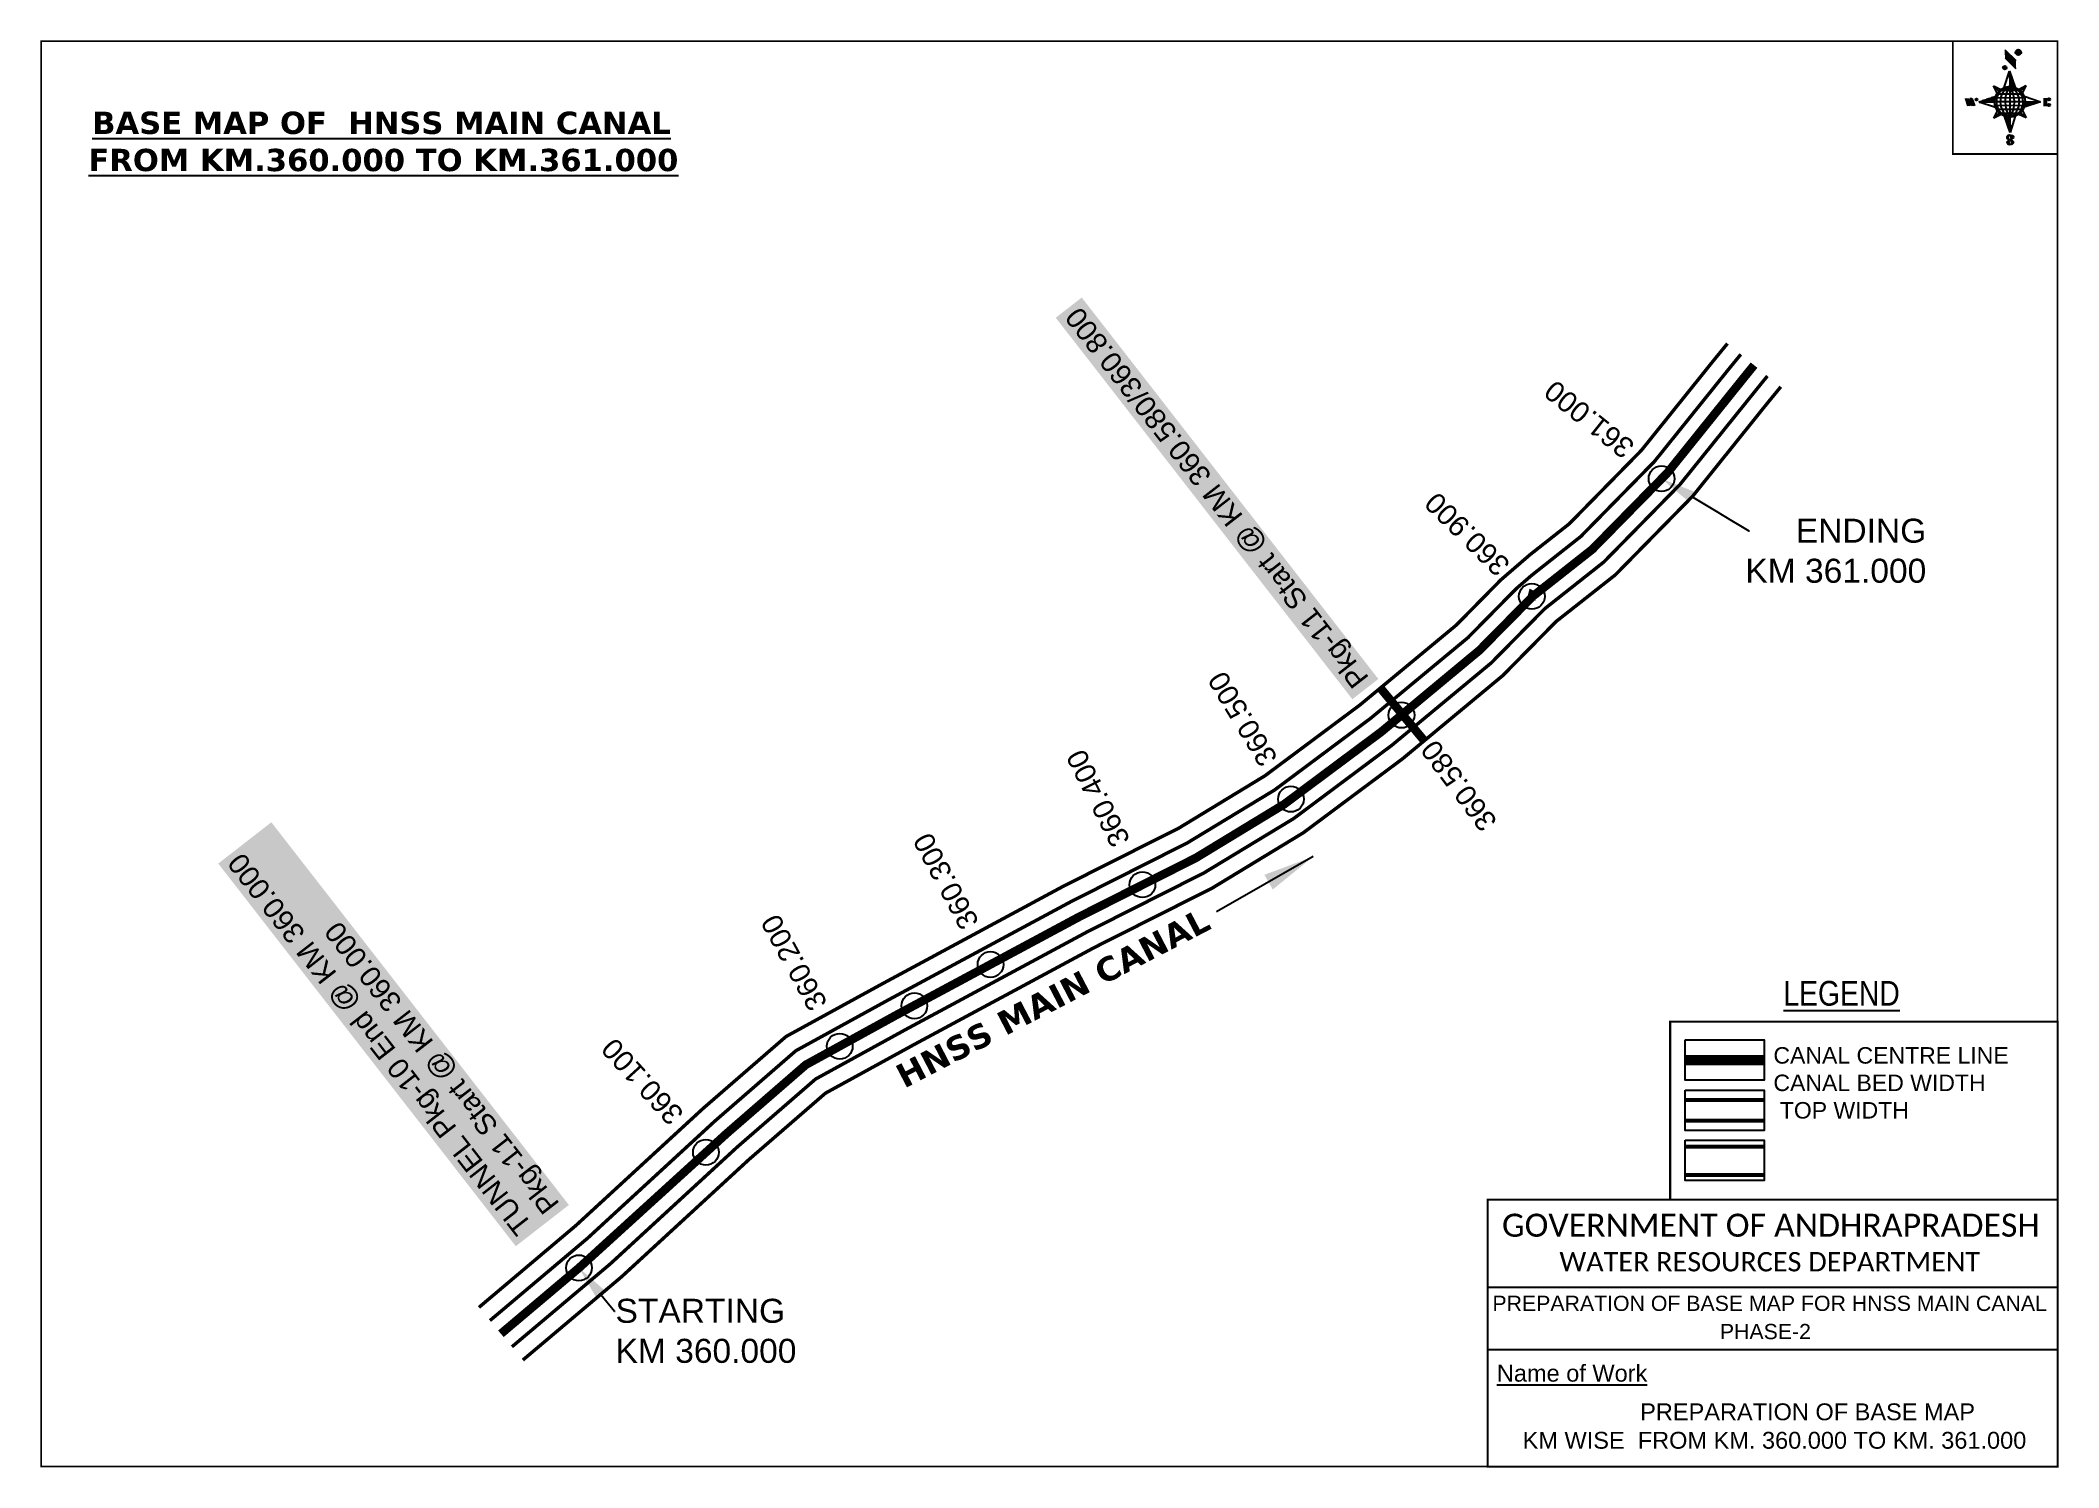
# Model space of a CAD drawing. Header units: inches. Extents: x 808318 to 809495, y 1577755 to 1578587.
import ezdxf
from ezdxf import colors
from ezdxf.entities.mleader import LeaderData, LeaderLine
from ezdxf.enums import TextEntityAlignment as Align
from ezdxf.math import Vec2, Vec3

# ---------------------------------------------------------------- set-up
doc = ezdxf.new("R2010")
doc.units = ezdxf.units.IN
doc.header["$LTSCALE"] = 15
doc.header["$MEASUREMENT"] = 0
doc.header["$PDMODE"] = 32
doc.header["$PDSIZE"] = 15
doc.linetypes.add('HIDDEN2', pattern=[0.1875, 0.125, -0.0625])
for name, color, linetype in [('AQUADUCT', 1, 'Continuous'), ('bord', 1, 'Continuous'), ('CANAL1', 7, 'Continuous'), ('CSMark', 72, 'Continuous'), ('DCBMS', 232, 'Continuous'), ('PAGE', 7, 'Continuous'), ('STRUCTURE', 5, 'Continuous'), ('TEXT', 6, 'Continuous')]:
    doc.layers.add(name, color=color, linetype=linetype)
doc.styles.add('ARIALN', font='ARIALN.TTF')
doc.styles.get("Standard").update_dxf_attribs({"font": 'arial.ttf'})
doc.dimstyles.get("Standard").update_dxf_attribs({"dimtxt": 20, "dimasz": 0.18, "dimexe": 0.18, "dimexo": 0.0625, "dimgap": 0.09, "dimtad": 0, "dimtih": 1, "dimtoh": 1, "dimdec": 4, "dimzin": 0, "dimdsep": 46, "dimtxsty": 'Standard', "dimcen": 0.09, "dimadec": 0, "dimazin": 0, "dimtfac": 1, "dimtdec": 4, "dimtofl": 0, "dimtmove": 0, "dimatfit": 3, "dimfxl": 0, "dimtolj": 1, "dimtzin": 0, "dimarcsym": 0})
pattern_1 = [(267.297113149, (-8720374.938, 50637915.138), (10.5367255337, -0.497431438), [])]
pattern_2 = [(357.297113149, (-8720374.938, 50637915.138), (0.497431438, 10.5367255337), [])]

# ---------------------------------------------------------------- blocks, each defined once
blk = doc.blocks.new('*X26')
at = {"color": 0, "linetype": 'Continuous'}
for p, q in [((6321.6, 240.5), (6322.3, 241.2)), ((6321.6, 240.3), (6322.3, 241)), ((6321.6, 240.1), (6322.3, 240.8)), ((6321.6, 239.9), (6322.4, 240.7)), ((6321.6, 239.8), (6322.4, 240.6)), ((6321.6, 239.6), (6322.5, 240.5)), ((6321.6, 239.4), (6322.5, 240.3)), ((6321.6, 239.2), (6322.6, 240.2)), ((6321.7, 239.1), (6322.6, 240.1)), ((6321.8, 240.8), (6322.4, 241.4)), ((6321.8, 239), (6322.7, 240)), ((6321.8, 239), (6322.8, 239.9)), ((6321.9, 238.9), (6322.9, 239.8)), ((6322, 238.8), (6323, 239.7)), ((6322.1, 241.3), (6322.4, 241.6)), ((6322.1, 238.7), (6323.1, 239.6)), ((6322.2, 238.6), (6323.1, 239.6)), ((6322.3, 238.5), (6323.2, 239.5)), ((6322.4, 238.5), (6323.3, 239.4)), ((6322.5, 238.4), (6323.4, 239.3)), ((6322.7, 238.4), (6323.6, 239.3)), ((6322.8, 238.3), (6323.7, 239.2)), ((6322.9, 238.3), (6323.8, 239.1)), ((6323.1, 238.2), (6323.9, 239.1)), ((6323.2, 238.2), (6324, 239)), ((6323.3, 238.2), (6324.2, 239)), ((6323.5, 238.1), (6324.3, 238.9)), ((6323.7, 238.1), (6324.4, 238.9)), ((6323.8, 238.1), (6324.6, 238.8)), ((6324.1, 238.2), (6324.7, 238.8)), ((6324.3, 238.3), (6324.9, 238.8)), ((6324.6, 238.3), (6325.1, 238.8)), ((6324.8, 238.4), (6325.2, 238.8)), ((6325.1, 238.5), (6325.4, 238.8)), ((6325.4, 238.6), (6325.6, 238.8))]:
    blk.add_line(p, q, dxfattribs=at)
blk = doc.blocks.new('*X25')
at = {"color": 0, "linetype": 'Continuous'}
for p, q in [((6324.4, 240.3), (6324.5, 240.4)), ((6324.6, 240.3), (6324.8, 240.5)), ((6324.7, 240.2), (6325, 240.5)), ((6324.8, 240.2), (6325.2, 240.6)), ((6325, 240.1), (6325.5, 240.6)), ((6325.1, 240.1), (6325.6, 240.6)), ((6325.2, 240), (6325.8, 240.6)), ((6325.3, 240), (6326, 240.6)), ((6325.4, 239.9), (6326.1, 240.6)), ((6325.5, 239.8), (6326.2, 240.5)), ((6325.6, 239.8), (6326.3, 240.5)), ((6325.7, 239.7), (6326.5, 240.4)), ((6325.9, 239.6), (6326.6, 240.3)), ((6326, 239.5), (6326.7, 240.3)), ((6326, 239.4), (6326.8, 240.2)), ((6326.1, 239.3), (6327, 240.2)), ((6326.2, 239.3), (6327.1, 240.1)), ((6326.3, 239.2), (6327.1, 240)), ((6326.4, 239.1), (6327.2, 239.9)), ((6326.5, 239), (6327.3, 239.8)), ((6326.5, 238.9), (6327.4, 239.7)), ((6326.6, 238.8), (6327.5, 239.6)), ((6326.7, 238.7), (6327.5, 239.5)), ((6326.8, 238.6), (6327.6, 239.4)), ((6326.8, 238.5), (6327.7, 239.3)), ((6326.8, 236.5), (6327.4, 237)), ((6326.9, 238.3), (6327.8, 239.2)), ((6326.9, 238.2), (6327.9, 239.1)), ((6326.9, 236.8), (6327.6, 237.4)), ((6327, 238.1), (6327.8, 239)), ((6327, 237.9), (6327.8, 238.8)), ((6327, 237.8), (6327.8, 238.6)), ((6327, 237.6), (6327.8, 238.4)), ((6327, 237.4), (6327.8, 238.2)), ((6327, 237.3), (6327.8, 238)), ((6327, 237.1), (6327.8, 237.9))]:
    blk.add_line(p, q, dxfattribs=at)
blk = doc.blocks.new('H')
at = {"layer": 'bord', "extrusion": (0.000427885, 0.004792, 0.999988)}
h = blk.add_hatch(dxfattribs=at)
h.set_pattern_fill('LINE', color=8, scale=84.387686, angle=-2.7029, style=0)
h.set_pattern_definition(pattern_2)
h.paths.add_polyline_path([(-492, 786, -0.090992), (-448, 775), (-486, 912)])
h = blk.add_hatch(dxfattribs=at)
h.set_pattern_fill('LINE', color=8, scale=84.387686, angle=-92.7029, style=0)
h.set_pattern_definition(pattern_1)
h.paths.add_polyline_path([(-625, 665, -0.090992), (-615, 710), (-751, 671)])
h = blk.add_hatch(dxfattribs=at)
h.set_pattern_fill('LINE', color=8, scale=84.387686, angle=-2.7029, style=0)
h.set_pattern_definition(pattern_2)
h.paths.add_polyline_path([(-504, 533, -0.090992), (-549, 543), (-510, 406)])
h = blk.add_hatch(dxfattribs=at)
h.set_pattern_fill('LINE', color=8, scale=84.387686, angle=-92.7029, style=0)
h.set_pattern_definition(pattern_1)
h.paths.add_polyline_path([(-246, 647), (-372, 653, -0.090992), (-382, 609)])
for p, q in [((-519, 1020, -1217), (-435, 927, -1216)), ((-516, 1087, -1217), (-432, 994, -1217)), ((-538, 774, -1216), (-487, 906, -1216)), ((-487, 906, -1216), (-493, 780, -1216)), ((-487, 906, -1216), (-448, 769, -1216)), ((-865, 701, -1215), (-847, 638, -1215)), ((-847, 700, -1215), (-829, 637, -1215)), ((-829, 699, -1215), (-811, 636, -1215)), ((-829, 699, -1215), (-811, 698, -1215)), ((-811, 698, -1215), (-794, 635, -1215)), ((-752, 665, -1215), (-615, 704, -1215)), ((-627, 794, -1216), (-567, 760, -1216)), ((-627, 794, -1216), (-584, 747, -1215)), ((-599, 731, -1215), (-627, 794, -1216)), ((-421, 753, -1216), (-359, 781, -1216)), ((-359, 781, -1216), (-405, 739, -1216)), ((-359, 781, -1216), (-392, 721, -1215)), ((-379, 693, -1215), (-246, 641, -1215)), ((-213, 669, -1215), (-217, 601, -1215)), ((-752, 665, -1215), (-625, 659, -1215)), ((-619, 614, -1215), (-752, 665, -1215)), ((-639, 526, -1214), (-606, 585, -1215)), ((-639, 526, -1214), (-593, 568, -1215)), ((-577, 553, -1215), (-639, 526, -1214)), ((-511, 400, -1214), (-549, 537, -1214)), ((-460, 533, -1215), (-511, 400, -1214)), ((-505, 527, -1214), (-511, 400, -1214)), ((-371, 513, -1214), (-431, 546, -1215)), ((-371, 513, -1214), (-414, 560, -1215)), ((-399, 576, -1215), (-371, 513, -1214)), ((-246, 641, -1215), (-383, 603, -1215)), ((-373, 647, -1215), (-246, 641, -1215)), ((-197, 600, -1215), (-194, 668, -1215))]:
    blk.add_line(p, q, dxfattribs=at)
at = {"layer": 'bord', "color": 8, "linetype": 'ByBlock', "extrusion": (0.000427885, 0.004792, 0.999988)}
for p, q in [((-375, 679, -1215), (-620, 691, -1215)), ((-386, 711, -1215), (-605, 722, -1215)), ((-411, 744, -1216), (-578, 752, -1216)), ((-493, 780, -1216), (-505, 527, -1214)), ((-373, 647, -1215), (-625, 659, -1215)), ((-378, 616, -1215), (-623, 628, -1215)), ((-392, 585, -1215), (-611, 595, -1215)), ((-420, 555, -1215), (-587, 562, -1215))]:
    blk.add_line(p, q, dxfattribs=at)
at = {"layer": 'bord', "extrusion": (0.000427885, 0.004792, 0.999988), "elevation": -1212}
for points, const_width in [([(-522, 960), (-516, 1093)], 1.61), ([(-434, 933), (-428, 1066)], 1.61), ([(-870, 707), (-846, 706)], 0.642), ([(-829, 643), (-821, 678)], 0.642), ([(-793, 641), (-782, 694)], 0.642), ([(-223, 676), (-174, 673)], 0.706), ([(-829, 643), (-855, 644)], 0.642), ([(-811, 642), (-784, 641)], 0.642), ([(-177, 605), (-226, 607)], 0.706), ([(-195, 645), (-185, 644)], 0.706)]:
    blk.add_lwpolyline(points, dxfattribs=dict(at, const_width=const_width))
for points, const_width in [([(-414, 1073, 1), (-398, 1058, 1)], 22.3), ([(-530, 950, 1), (-520, 939, 1)], 14.8), ([(-776, 697, 1), (-769, 690, 1)], 8.9), ([(-180, 618, 1), (-173, 611, 1)], 9.79), ([(-178, 667, 1), (-171, 660, 1)], 9.79), ([(-490, 362, 1), (-498, 369, 1)], 11.1), ([(-525, 322, 1), (-533, 329, 1)], 11.1)]:
    blk.add_lwpolyline(points, format="xyb", close=True, dxfattribs=dict(at, const_width=const_width))
for points in [[(-537, 317), (-531, 310), (-520, 307), (-505, 307), (-494, 310), (-486, 318), (-487, 326), (-491, 333), (-494, 336), (-503, 341), (-522, 347), (-530, 352), (-534, 355), (-537, 363), (-537, 373), (-530, 381), (-520, 384), (-504, 384), (-493, 380), (-487, 373)], [(-522, 348), (-526, 354), (-528, 361), (-528, 371), (-526, 375), (-521, 381), (-515, 384)], [(-505, 307), (-499, 312), (-497, 319), (-497, 327), (-501, 335), (-509, 343)]]:
    blk.add_lwpolyline(points, dxfattribs=at)
at = {"layer": 'bord', "extrusion": (0.000427885, 0.004792, 0.999988)}
for centre, radius in [((-406, 1065, -1212), 22.3), ((-525, 944, -1212), 14.8), ((-773, 694, -1212), 8.9), ((-498, 659, -1212), 127), ((-177, 615, -1212), 9.79), ((-174, 663, -1212), 9.79), ((-494, 365, -1212), 11.1), ((-529, 325, -1212), 11.1)]:
    blk.add_circle(centre, radius, dxfattribs=at)
at = {"layer": 'bord', "color": 8, "linetype": 'ByBlock', "extrusion": (0.000427885, 0.004792, 0.999988)}
for centre, radius, start, end in [((-482, 658, -1212), 128, 94.9254, 259.6691), ((-437, 656, -1212), 141, 113.2864, 241.308), ((-316, 651, -1212), 222, 142.5892, 212.0053), ((-560, 662, -1212), 141, 293.2864, 61.308), ((-681, 668, -1212), 222, 322.5892, 32.0053), ((-515, 660, -1212), 128, 274.9254, 79.6691)]:
    blk.add_arc(centre, radius, start, end, dxfattribs=at)
at = {"layer": 'bord', "extrusion": (0.000427885, 0.004792, 0.999988)}
for points in [[(-516, 1093, -1212), (-431, 1000, -1212), (-519, 1026, -1212), (-434, 933, -1212)], [(-864, 707, -1212), (-846, 706, -1212), (-846, 644, -1212), (-829, 643, -1212)], [(-829, 705, -1212), (-811, 704, -1212), (-811, 642, -1212), (-793, 641, -1212)], [(-193, 674, -1212), (-197, 606, -1212), (-213, 675, -1212), (-216, 607, -1212)]]:
    blk.add_solid(points, dxfattribs=at)
at = {"layer": 'bord', "extrusion": (0.000427885, 0.004792, 0.999988), "xscale": 7.977342409717546, "yscale": 7.977342408231451, "zscale": 7.977342408476333, "rotation": 138.0840426661453}
for name, p in [('*X25', (38301, -31929, -1212)), ('*X26', (38314, -31951, -1212))]:
    blk.add_blockref(name, p, dxfattribs=at)

msp = doc.modelspace()

# ---------------------------------------------------------------- linework, layer by layer
at = {"layer": 'CANAL1', "color": 200, "const_width": 2}
for points in [[(808574, 1577848.5), (808630.6, 1577896.3), (808704.8, 1577964.6), (808753, 1578006.4), (808808.3, 1578036.7), (808914.4, 1578093.9), (808982.1, 1578128), (809032.1, 1578158.4), (809087.5, 1578199.7), (809143.7, 1578246.3), (809169.6, 1578272.6), (809169.6, 1578272.6), (809186.5, 1578287.2), (809209.5, 1578305.3), (809251.6, 1578348.2), (809294, 1578401), (809301.7, 1578410.4)], [(808599.6, 1577817.8), (808657.1, 1577866.3), (808731.5, 1577934.8), (808776, 1577973.4), (808827.4, 1578001.6), (808932.9, 1578058.4), (809001.5, 1578093), (809054.5, 1578125.2), (809112.3, 1578168.3), (809170.7, 1578216.8), (809201.9, 1578248.4), (809236.3, 1578275.5), (809281.6, 1578321.6), (809325.1, 1578375.8), (809332.8, 1578385.2)]]:
    msp.add_lwpolyline(points, dxfattribs=at)
at = {"layer": 'CANAL1', "color": 5, "const_width": 2}
for points in [[(808580.4, 1577840.8), (808637.3, 1577888.8), (808711.5, 1577957.1), (808758.7, 1577998.1), (808813.1, 1578028), (808919, 1578085), (808986.9, 1578119.3), (809037.7, 1578150.1), (809093.7, 1578191.9), (809150.4, 1578238.9), (809178.6, 1578267.5), (809178.6, 1578267.5), (809187.6, 1578275.3), (809216.2, 1578297.9), (809259.1, 1578341.6), (809301.8, 1578394.7), (809309.5, 1578404.1)], [(808593.2, 1577825.5), (808650.5, 1577873.8), (808724.8, 1577942.2), (808770.2, 1577981.6), (808822.6, 1578010.4), (808928.3, 1578067.3), (808996.6, 1578101.8), (809048.9, 1578133.5), (809106.1, 1578176.2), (809164, 1578224.2), (809195.2, 1578255.8), (809229.6, 1578283), (809274.1, 1578328.3), (809317.4, 1578382.1), (809325, 1578391.5)]]:
    msp.add_lwpolyline(points, dxfattribs=at)
at = {"layer": 'CANAL1', "color": 1, "linetype": 'HIDDEN2', "ltscale": 8, "const_width": 5}
msp.add_lwpolyline([(808586.8, 1577833.1), (808632.3, 1577871.5), (808718.2, 1577949.7), (808764.5, 1577989.9), (808817.8, 1578019.2), (808923.7, 1578076.1), (808991.8, 1578110.5), (809043.3, 1578141.8), (809099.9, 1578184), (809111.7, 1578193.8), (809157.2, 1578231.6), (809187.6, 1578262.4), (809188, 1578263.9), (809188.8, 1578263.5), (809222.9, 1578290.4), (809266.6, 1578334.9), (809309.6, 1578388.4), (809317.2, 1578397.8)], dxfattribs=at)
at = {"layer": 'CANAL1', "color": 1, "linetype": 'HIDDEN2', "ltscale": 100, "const_width": 6, "elevation": -0.4}
msp.add_lwpolyline([(809323.1, 1577992.7), (809277.1, 1577992.7)], dxfattribs=at)
at = {"layer": 'CANAL1', "color": 5, "const_width": 2.4, "elevation": -0.4}
for points in [[(809323.1, 1577969.4), (809277.1, 1577969.4)], [(809323.1, 1577957.4), (809277.1, 1577957.4)]]:
    msp.add_lwpolyline(points, dxfattribs=at)
at = {"layer": 'CANAL1', "color": 200, "const_width": 2.4, "elevation": -0.4}
for points in [[(809323.1, 1577942.2), (809277.1, 1577942.2)], [(809323.1, 1577925.7), (809277.1, 1577925.7)]]:
    msp.add_lwpolyline(points, dxfattribs=at)
at = {"layer": 'CANAL1', "color": 1, "ltscale": 100, "const_width": 2}
msp.add_lwpolyline([(808586.8, 1577833.1), (808632.3, 1577871.5)], dxfattribs=at)
at = {"layer": 'CSMark', "color": 84, "const_width": 5}
msp.add_lwpolyline([(809099.4, 1578209.6), (809125, 1578178.8)], dxfattribs=at)
at = {"layer": 'CSMark', "color": 3}
for p in [(809263.3, 1578331.6), (809187.7, 1578263), (809111.7, 1578193.8), (809047.3, 1578144.8), (808960.7, 1578094.9), (808872.2, 1578048.4), (808827.8, 1578024.3), (808784.3, 1578000.7), (808706.3, 1577938.9), (808632.3, 1577871.5)]:
    msp.add_point(p, dxfattribs=at)
at = {"layer": 'PAGE', "const_width": 1}
msp.add_lwpolyline([(808318.9, 1577755.7), (809494.1, 1577755.7), (809494.1, 1578586.7), (808318.9, 1578586.7), (808318.9, 1577755.7)], dxfattribs=at)
at = {"layer": 'PAGE'}
for points, const_width in [([(809494.1, 1578586.7), (809433, 1578586.7), (809433, 1578520.9), (809494.1, 1578520.9)], 1), ([(809268.3, 1578015.1), (809494.1, 1578015.1), (809494.1, 1577911.3), (809268.3, 1577911.3)], 1.2), ([(809162, 1577911.3), (809494.1, 1577911.3), (809494.1, 1577755.7), (809162, 1577755.7)], 1.2)]:
    msp.add_lwpolyline(points, close=True, dxfattribs=dict(at, const_width=const_width))
at = {"layer": 'PAGE', "elevation": -0.4}
for points in [[(809277.1, 1578004.4), (809323.1, 1578004.4), (809323.1, 1577980.9), (809277.1, 1577980.9)], [(809277.1, 1577975.2), (809323.1, 1577975.2), (809323.1, 1577951.7), (809277.1, 1577951.7)], [(809277.1, 1577945.9), (809323.1, 1577945.9), (809323.1, 1577922.4), (809277.1, 1577922.4)]]:
    msp.add_lwpolyline(points, close=True, dxfattribs=at)
at = {"layer": 'PAGE'}
for points in [[(809162, 1577860.3), (809494.1, 1577860.3)], [(809162, 1577824), (809494.1, 1577824)]]:
    msp.add_lwpolyline(points, dxfattribs=at)

# ---------------------------------------------------------------- block references
at = {"layer": 'AQUADUCT', "color": 1, "xscale": 0.0703495379661093, "yscale": 0.07034953800030053, "zscale": 0.07034953795990817, "rotation": 3.078330607406165}
msp.add_blockref('H', (809503.8, 1578507.3, 85.4), dxfattribs=at)

# ---------------------------------------------------------------- texts
at = {"layer": 'CANAL1', "insert": (808814.6, 1577987.9), "char_height": 14, "width": 205.129, "attachment_point": 1, "rotation": 27.5214}
msp.add_mtext('\\pi0.96322;{\\fVerdana|b1|i0|c0|p34;HNSS MAIN CANAL}', dxfattribs=at)
at = {"layer": 'CSMark', "color": 1}
for s, rotation, p in [('361.000', 141.1971, (809244.7, 1578347.2)), ('360.900', 135.5501, (809171.6, 1578278)), ('360.500', 121.2547, (809034.8, 1578165.6)), ('360.400', 116.8004, (808948.5, 1578118.2)), ('360.580', 126.7044, (809163.2, 1578128.3)), ('360.300', 118.2969, (808860.5, 1578070.2)), ('360.200', 118.7767, (808772.2, 1578022.9)), ('360.100', 132.3235, (808689.6, 1577957.7))]:
    msp.add_text(s, height=12, rotation=rotation, dxfattribs=at).set_placement(p, align=Align.MIDDLE_LEFT)
at = {"layer": 'PAGE', "extrusion": (0.000201441, 0.004807, 0.999988), "style": 'ARIALN'}
msp.add_text('%%ULEGEND', height=14.4, rotation=359.9999, dxfattribs=at).set_placement((809368.2, 1578012.6, 7748.4), align=Align.MIDDLE)
at = {"layer": 'PAGE', "extrusion": (0.000201441, 0.004807, 0.999988)}
for s, height, p in [('PREPARATION OF BASE MAP FOR HNSS MAIN CANAL', 8.878, (809164.7, 1577827.4, 7747.4)), ('%%UName of Work', 9.822, (809167.3, 1577786.2, 7746.1))]:
    msp.add_text(s, height=height, rotation=359.9999, dxfattribs=at).set_placement(p)
for s, height, p in [('PHASE-2', 8.88, (809323.8, 1577815.4, 7747.4)), ('PREPARATION OF BASE MAP', 9.822, (809348.4, 1577768.6, 7746.2)), ('KM WISE  FROM KM. 360.000 TO KM. 361.000', 9.822, (809329.1, 1577752, 7746.2))]:
    msp.add_text(s, height=height, rotation=359.9999, dxfattribs=at).set_placement(p, align=Align.MIDDLE_CENTER)
at = {"layer": 'PAGE', "extrusion": (0.000201441, 0.004807, 0.999988), "attachment_point": 1, "text_direction": (1, -1e-06, -0.000201)}
for s, insert, char_height, width in [('CANAL CENTRE LINE CANAL BED WIDTH {\\H2.3717x; }\\P TOP WIDTH{\\H1.9152x; }', (809328.5, 1578000.2, -0.4), 9.6, 168.926), ('\\pi3.5885;{\\fCalibri|b0|i0|c0|p34;\\H1.3333x;GOVERNMENT OF ANDHRAPRADESH\\P\\pi37.073;\\H0.83998x;WATER RESOURCES DEPARTMENT}', (809166.7, 1577903.1, -1.3), 10.059, 321.276)]:
    msp.add_mtext(s, dxfattribs=dict(at, insert=insert, char_height=char_height, width=width))
at = {"layer": 'STRUCTURE', "color": 5, "char_height": 12, "attachment_point": 1, "rotation": 127.8583, "bg_fill": 1, "box_fill_scale": 1.3, "bg_fill_color": 7, "bg_fill_true_color": 16777215, "bg_fill_transparency": 4390977}
for s, insert, width in [('Pkg-11 Start @ KM 360.580/360.800', (809083.7, 1578208.1), 274.483), ('TUNNEL Pkg-10 End @ KM 360.000\\PPkg-11 Start @ KM 360.000', (808596.1, 1577889.2), 275.375)]:
    msp.add_mtext(s, dxfattribs=dict(at, insert=insert, width=width))
at = {"layer": 'TEXT', "color": 1, "insert": (808326.8, 1578545.6), "char_height": 13, "width": 379.826, "attachment_point": 1}
msp.add_mtext('\\pi21.755;{\\fVerdana|b1|i0|c0|p34;\\LBASE MAP OF  HNSS MAIN CANAL \\P\\pi19.564;FROM KM.360.000 TO KM.361.000}', dxfattribs=at)

# ---------------------------------------------------------------- leaders
at = {"layer": 'CANAL1'}
msp.add_leader([(809060.3, 1578111.3), (809003.8, 1578079)], dimstyle='Standard', override={"dimasz": 30, "dimgap": 0.09, "dimtad": 0}, dxfattribs=at)
at = {"layer": 'DCBMS', "color": 5}
ml = msp.add_multileader_mtext('Standard', dxfattribs=at)
ml.set_content('STARTING\\PKM 360.000', color=5)
ml.set_leader_properties()
ml.build(insert=Vec2(0, 0))
ml.multileader.update_dxf_attribs({"dogleg_length": 0.36, "arrow_head_size": 20})
ctx = ml.context
ctx.base_point, ctx.char_height, ctx.arrow_head_size, ctx.landing_gap_size, ctx.plane_origin = Vec3(808653.5, 1577846.3), 14, 20, 0.09, Vec3(808824.3, 1577919.1)
notes = []
notes.append((ctx, [(1, (1, 1, 0), (808653.1, 1577846.3), (1, 0), 0.36, [(0, [(808632.3, 1577871.5)], 0, [])])]))
ctx.mtext.insert, ctx.mtext.flow_direction = Vec3(808653.6, 1577853.5), 5
for ctx, leaders in notes:
    for number, flags, end, landing, length, lines in leaders:
        leader = LeaderData()
        leader.index, (leader.has_last_leader_line, leader.has_dogleg_vector, leader.attachment_direction) = number, flags
        leader.last_leader_point, leader.dogleg_vector, leader.dogleg_length = Vec3(end), Vec3(landing), length
        for number, points, colour, breaks in lines:
            line = LeaderLine()
            line.index, line.vertices, line.color, line.breaks = number, Vec3.list(points), colors.encode_raw_color(colour), breaks
            leader.lines.append(line)
        ctx.leaders.append(leader)

# ---------------------------------------------------------------- next in the draw order: leaders
ml = msp.add_multileader_mtext('Standard', dxfattribs=at)
ml.set_content('ENDING \\PKM 361.000', color=5)
ml.set_leader_properties()
ml.build(insert=Vec2(0, 0))
ml.multileader.update_dxf_attribs({"dogleg_length": 0.36, "arrow_head_size": 20})
ctx = ml.context
ctx.base_point, ctx.char_height, ctx.arrow_head_size, ctx.landing_gap_size, ctx.plane_origin = Vec3(809314.4, 1578301.2), 14, 20, 0.09, Vec3(809458.1, 1578513.5)
ctx.text_align_type = 2
notes = []
notes.append((ctx, [(1, (1, 1, 0), (809314.1, 1578301.2), (1, 0), 0.36, [(0, [(809263.3, 1578331.6)], 0, [])])]))
ctx.mtext.insert, ctx.mtext.width, ctx.mtext.alignment, ctx.mtext.flow_direction = Vec3(809417.6, 1578308.3), 109.049, 3, 5
ctx.mtext.has_bg_fill, ctx.mtext.bg_color, ctx.mtext.bg_scale_factor, ctx.mtext.bg_transparency, ctx.mtext.use_window_bg_color = 1, -1027028792, 1.5, 0, 1
for ctx, leaders in notes:
    for number, flags, end, landing, length, lines in leaders:
        leader = LeaderData()
        leader.index, (leader.has_last_leader_line, leader.has_dogleg_vector, leader.attachment_direction) = number, flags
        leader.last_leader_point, leader.dogleg_vector, leader.dogleg_length = Vec3(end), Vec3(landing), length
        for number, points, colour, breaks in lines:
            line = LeaderLine()
            line.index, line.vertices, line.color, line.breaks = number, Vec3.list(points), colors.encode_raw_color(colour), breaks
            leader.lines.append(line)
        ctx.leaders.append(leader)

doc.saveas('drawing.dxf')
